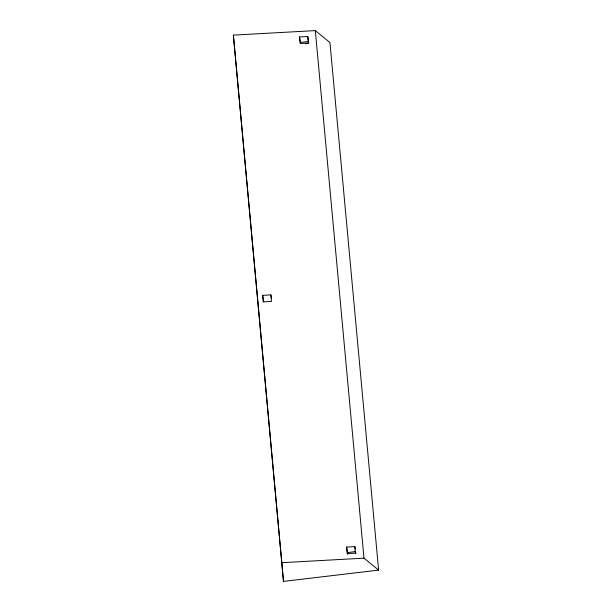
<?xml version="1.0" encoding="UTF-8"?>
<svg xmlns="http://www.w3.org/2000/svg" width="612" height="612" viewBox="0 0 612 612"><rect width="100%" height="100%" fill="white"/><g stroke="black" fill="none" stroke-linecap="round" stroke-linejoin="round"><path stroke-width="0.92" d="M308.593 41.478L300.438 42.45L299.528 36.95L307.767 36.491L308.762 43.345M305.442 43.796L307.247 43.582M355.235 549.109L354.822 546.615L346.583 547.074L347.494 552.567L355.649 551.603L355.824 553.47M283.494 581.4L378.621 570.116L329.952 42.557L315.318 30.6L233.379 35.121L283.494 581.4L233.379 35.121M270.879 294.885L271.483 301.425L263.244 301.884L262.64 295.344L270.879 294.885L271.453 298.388M282.048 562.68L363.987 558.159L378.621 570.116M262.64 295.344L263.711 301.823M315.318 30.6L363.987 558.159M307.767 36.491L308.372 43.031L300.132 43.49L299.528 36.95M354.822 546.615L355.427 553.156L347.188 553.608L346.583 547.074M347.494 552.567L347.67 554.441"/></g></svg>
